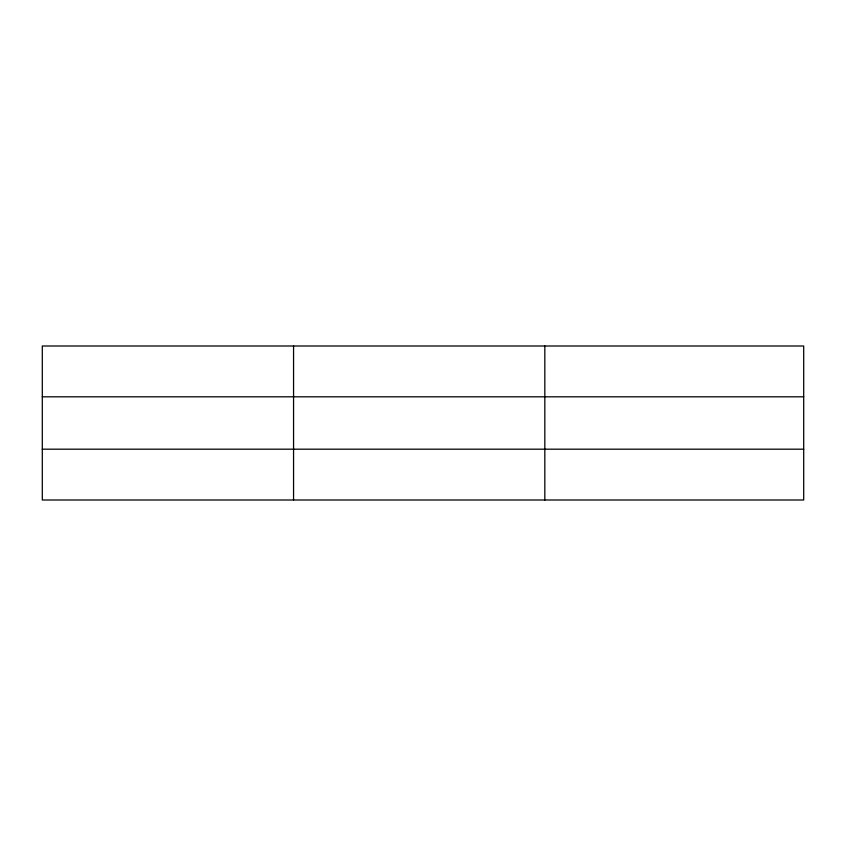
<?xml version="1.0" encoding="UTF-8"?>
<svg xmlns="http://www.w3.org/2000/svg" width="846" height="846" viewBox="0 0 846 846"><rect width="100%" height="100%" fill="white"/><g stroke="black" fill="none" stroke-linecap="round" stroke-linejoin="round"><path stroke-width="1.27" d="M293.562 499.997L293.562 346.003M544.824 499.997L544.824 346.003M803.7 449.184L803.7 499.997L42.3 499.997L42.3 346.003L803.7 346.003L803.7 449.184L42.3 449.184M42.3 396.816L803.7 396.816"/></g></svg>
